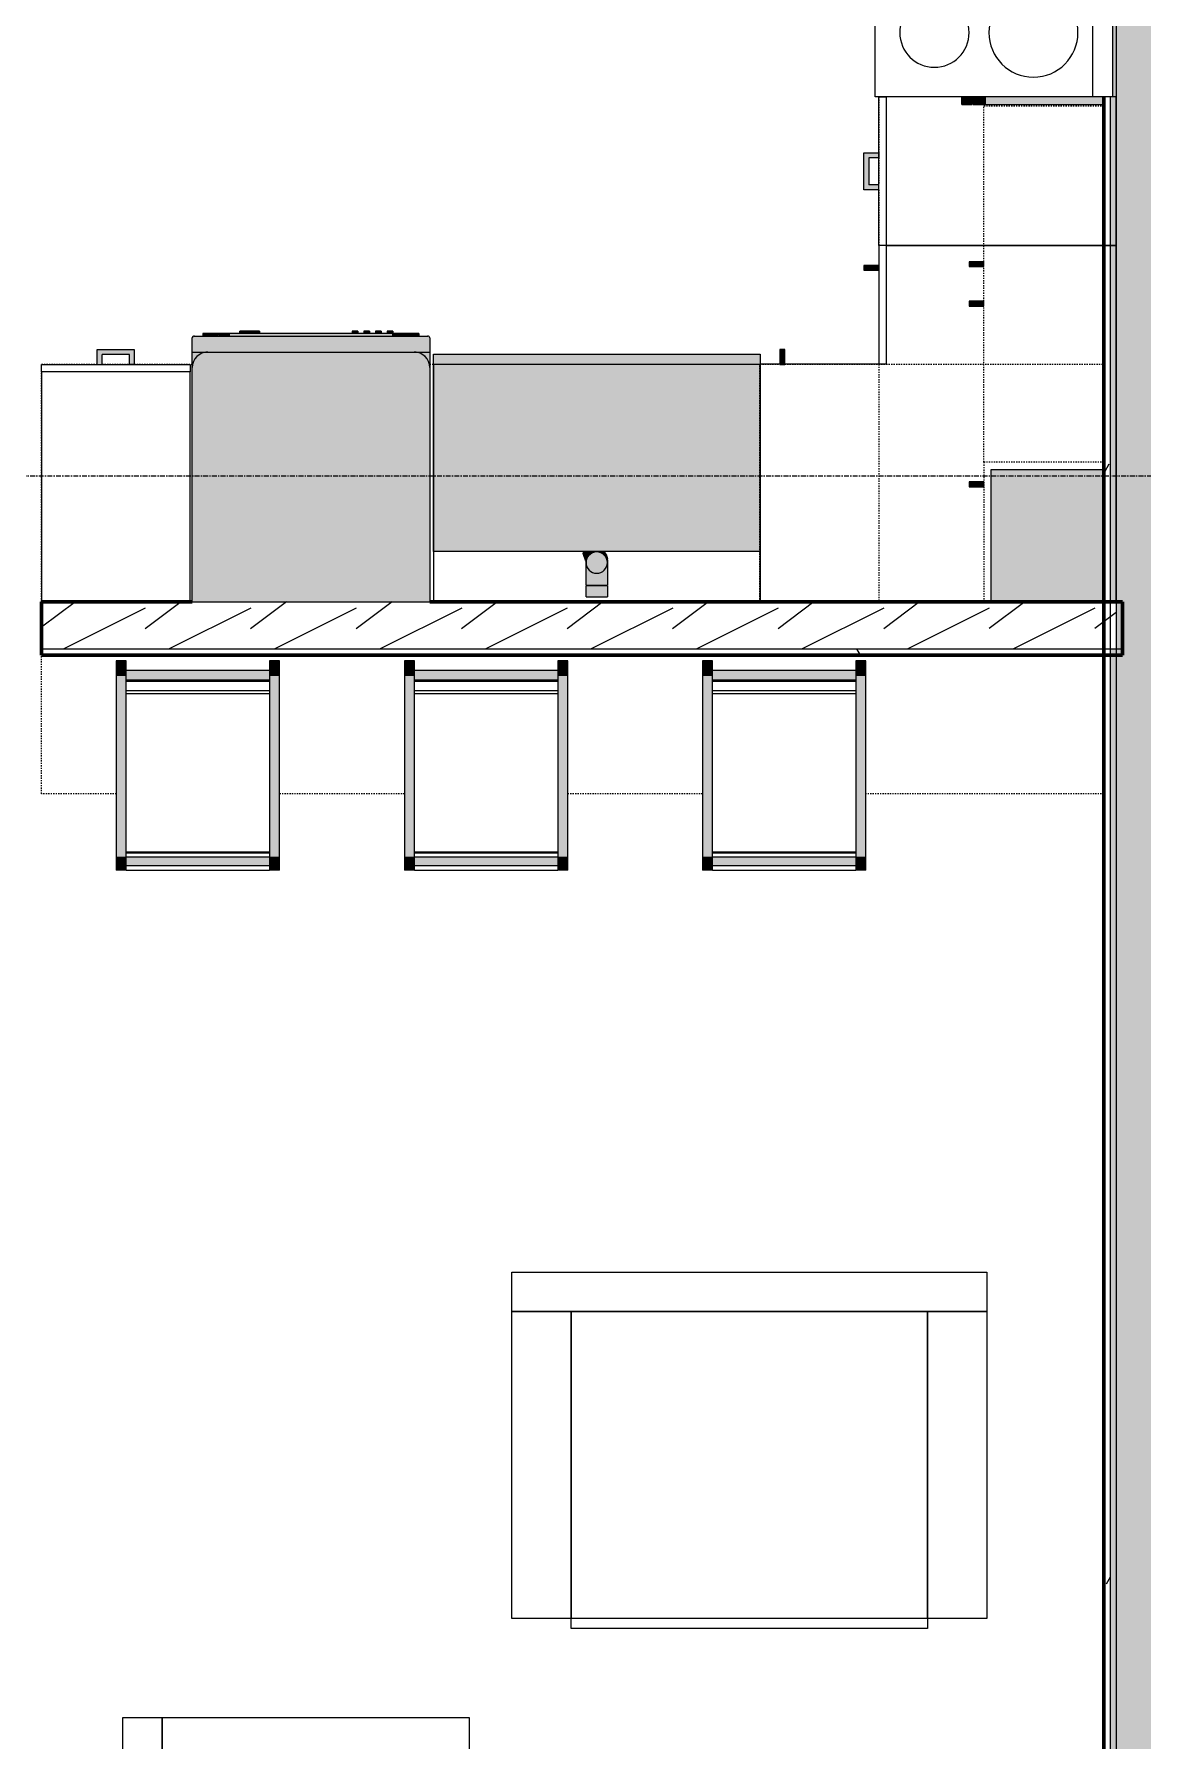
# Model space of a CAD drawing. Header units: inches. Extents: x -4169 to -1846, y 9706 to 12377.
# Drawn here: x -3028.7 to -2916.6, y 11407.4 to 11579.8 of the extents above; entities that cross this region are included whole.
import ezdxf

# ---------------------------------------------------------------- set-up
doc = ezdxf.new("R2010")
doc.units = ezdxf.units.IN
doc.header["$MEASUREMENT"] = 0
doc.linetypes.add('Dash', pattern=[0.25, 0.125, -0.125])
doc.linetypes.add('Grid Line 1_2_', pattern=[0.875, 0.5, -0.125, 0.125, -0.125])
for name, color, linetype, lineweight in [('0-1', 7, 'Continuous', 5), ('0-2', 50, 'Continuous', 18), ('A-GENM-1', 11, 'Continuous', 9), ('A-GENM-2', 250, 'Continuous', 9), ('A-WALL', 113, 'Continuous', 18), ('A-WALL-4', 10, 'Continuous', 60), ('A-WALL-5', 50, 'Continuous', 18), ('A-WALL-PATT-1', 250, 'Continuous', 9), ('A-WALL-PATT-2', 253, 'Continuous', 9), ('A-WALL-PATT-4', 111, 'Continuous', 9), ('I-FURN', 30, 'Continuous', 9), ('I-FURN-1', 250, 'Continuous', 9), ('I-FURN-2', 9, 'Continuous', 9), ('I-WALL-2', 2, 'Continuous', 5), ('I-WALL-3', 2, 'Continuous', 60), ('P-SANR-FIXT-2', 250, 'Continuous', 9), ('P-SANR-FIXT-3', 55, 'Continuous', 9), ('Q-CASE-1', 9, 'Continuous', 9), ('Q-CASE-3', 250, 'Continuous', 9), ('Q-CASE-4', 250, 'Dash', 9), ('Q-CASE-5', 254, 'Continuous', 9), ('Q-CASE-6', 55, 'Continuous', 9), ('Q-CASE-HDLN-1', 250, 'Dash', 9), ('Q-SPCQ-1', 250, 'Continuous', 9), ('Q-SPCQ-2', 55, 'Continuous', 9), ('S-GRID-1', 1, 'Grid Line 1_2_', 9)]:
    doc.layers.add(name, color=color, linetype=linetype, lineweight=lineweight)
pattern_1 = [(0, (0, 0), (20.48, 5.12), [0.845, -14.515, 0.845, -14.515, -81.92]), (0, (0, 0), (20.48, 5.12), [-30.72, 0.845, -29.875, 0.845, -14.515, -35.84]), (0, (0, 0), (20.48, 5.12), [-76.8, 0.845, -9.395, 0.845, -24.755]), (120, (7.68, 2.56), (-14.67405, 15.1762003), [0.845, -14.515, 0.845, -14.515, -81.92]), (120, (7.68, 2.56), (-14.67405, 15.1762003), [-30.72, 0.845, -29.875, 0.845, -14.515, -35.84]), (120, (7.68, 2.56), (-14.67405, 15.1762003), [-76.8, 0.845, -9.395, 0.845, -24.755]), (240, (10.24, 12.8), (-5.80595, -20.2962003), [0.845, -14.515, 0.845, -14.515, -81.92]), (240, (10.24, 12.8), (-5.80595, -20.2962003), [-30.72, 0.845, -29.875, 0.845, -14.515, -35.84]), (240, (10.24, 12.8), (-5.80595, -20.2962003), [-76.8, 0.845, -9.395, 0.845, -24.755])]

# ---------------------------------------------------------------- blocks, each defined once
blk = doc.blocks.new('Couch-Both_Arms-Generic - 1-1372852-ENLARGED RCP - 2ND FLOOR PLAN')
at = {"layer": 'I-FURN'}
for p, q in [((-42, 17.5), (-36, 17.5)), ((-42, -13.5), (-42, 17.5)), ((-36, 18.5), (36, 18.5)), ((-36, -13.5), (-36, 18.5)), ((-36, 17.5), (-36, -13.5)), ((36, 18.5), (36, -13.5)), ((36, 17.5), (42, 17.5)), ((36, -13.5), (36, 17.5)), ((42, 17.5), (42, -13.5)), ((-42, -13.5), (42, -13.5)), ((-36, -13.5), (-42, -13.5)), ((36, -13.5), (-36, -13.5)), ((42, -13.5), (36, -13.5))]:
    blk.add_line(p, q, dxfattribs=at)
at = {"layer": 'I-FURN-1'}
for p, q in [((-42, 17.5), (42, 17.5)), ((-42, -17.5), (-42, 17.5)), ((42, 17.5), (42, -17.5)), ((42, -17.5), (-42, -17.5))]:
    blk.add_line(p, q, dxfattribs=at)
blk = doc.blocks.new('Couch-Both_Arms-Generic - 2-1523460-ENLARGED RCP - 2ND FLOOR PLAN')
at = {"layer": 'I-FURN'}
for p, q in [((-24, 17.5), (-18, 17.5)), ((-24, -13.5), (-24, 17.5)), ((-18, 18.5), (18, 18.5)), ((-18, -13.5), (-18, 18.5)), ((-18, 17.5), (-18, -13.5)), ((18, 18.5), (18, -13.5)), ((18, 17.5), (24, 17.5)), ((18, -13.5), (18, 17.5)), ((24, 17.5), (24, -13.5)), ((-24, -13.5), (24, -13.5)), ((-18, -13.5), (-24, -13.5)), ((18, -13.5), (-18, -13.5)), ((24, -13.5), (18, -13.5))]:
    blk.add_line(p, q, dxfattribs=at)
at = {"layer": 'I-FURN-1'}
for p, q in [((-24, 17.5), (24, 17.5)), ((-24, -17.5), (-24, 17.5)), ((24, 17.5), (24, -17.5)), ((24, -17.5), (-24, -17.5))]:
    blk.add_line(p, q, dxfattribs=at)
blk = doc.blocks.new('OD_CW_Countertop - OD_CW_Countertop-2487816-ENLARGED RCP - 2ND FLOOR PLAN')
at = {"layer": 'Q-CASE-HDLN-1'}
for p, q in [((0.74, 19.38), (6.36, 19.38)), ((0.74, -4.62), (0.74, 19.38)), ((6.86, 19.38), (9.61, 19.38)), ((10.11, 19.38), (15.96, 19.38)), ((39.96, 19.38), (40.34, 19.38)), ((73.34, 19.38), (75.34, 19.38)), ((75.83, 19.38), (108.09, 19.38)), ((0.74, -24), (0.74, -10)), ((8.29, -24), (0.74, -24)), ((37.41, -24), (24.79, -24)), ((67.53, -24), (53.91, -24)), ((108.09, -24), (84.03, -24))]:
    blk.add_line(p, q, dxfattribs=at)
blk = doc.blocks.new('Range - 24_ x 30_-2553768-ENLARGED RCP - 2ND FLOOR PLAN')
at = {"layer": 'Q-SPCQ-1'}
for p, q in [((0, 0), (30, 0)), ((0, -24), (0, 0)), ((30, 0), (30, -24)), ((0, -22), (30, -22)), ((30, -24), (0, -24))]:
    blk.add_line(p, q, dxfattribs=at)
for centre, radius, start, end in [((6.5, -6), 3.5, 360, 180), ((23.5, -6), 3, 0, 180), ((6.5, -6), 3.5, 180, 0), ((23.5, -6), 3, 180, 0), ((6.5, -16), 4.5, 0, 180), ((23.5, -16), 3, 360, 180), ((6.5, -16), 4.5, 180, 0), ((23.5, -16), 3, 180, 0)]:
    blk.add_arc(centre, radius, start, end, dxfattribs=at)
blk = doc.blocks.new('OD_CW_Countertop - OD_CW_Countertop-2603730-ENLARGED RCP - 2ND FLOOR PLAN')
at = {"layer": 'Q-CASE-HDLN-1'}
for p, q in [((0.74, 22.75), (0.74, 0)), ((70.24, 0), (70.24, 22.75)), ((0.74, 0), (10.24, 0)), ((10.73, 0), (13.24, 0)), ((43.24, 0), (48.86, 0)), ((49.36, 0), (52.11, 0)), ((52.61, 0), (60.25, 0)), ((60.74, 0), (70.24, 0))]:
    blk.add_line(p, q, dxfattribs=at)
blk = doc.blocks.new('Dishwasher_15404 - 34_ counter-1372825-ENLARGED RCP - 2ND FLOOR PLAN')
at = {"layer": 'Q-SPCQ-2'}
for points in [[(0, -24), (23.68, -24), (24.08, -23.95), (24.46, -23.79), (24.83, -23.48), (25.07, -23.15), (25.2, -22.77), (25.25, -22.43), (25.25, -1.57), (25.17, -1.1), (24.98, -0.71), (24.74, -0.42), (24.46, -0.21), (24.08, -0.05), (23.68, 0), (0, 0), (0, -15.5)], [(26.68, -24), (26.82, -23.94), (26.87, -23.8), (26.87, -0.15), (26.82, -0.06), (26.68, 0), (25.25, 0), (25.25, -24), (26.59, -24)], [(27.12, -2.61), (27.12, -1.09), (26.87, -1.09), (26.87, -2.61)], [(27.12, -3.81), (27.12, -2.61), (26.87, -2.63), (26.87, -3.81)], [(27.12, -20.19), (27.12, -3.81), (26.87, -3.81), (26.87, -20.19)], [(27.37, -5.81), (27.37, -4.82), (27.12, -4.82), (27.12, -5.81)], [(27.37, -6.79), (27.37, -5.81), (27.12, -5.81), (27.12, -6.79)], [(27.37, -16.74), (27.37, -16.15), (27.12, -16.15), (27.12, -16.74)], [(27.37, -17.92), (27.37, -17.33), (27.12, -17.33), (27.12, -17.92)], [(27.37, -19.1), (27.37, -18.51), (27.12, -18.51), (27.12, -19.1)], [(26.87, -21.39), (27.12, -21.39), (27.12, -20.19), (26.87, -20.19), (26.87, -21.24)], [(27.12, -20.28), (27.37, -20.28), (27.37, -19.69), (27.12, -19.69), (27.12, -20.19)], [(26.87, -22.91), (27.12, -22.91), (27.12, -21.39), (26.87, -21.39)]]:
    blk.add_hatch(color=256, dxfattribs=at).paths.add_polyline_path(points, flags=0)
h = blk.add_hatch(color=256, dxfattribs=at)
h.paths.add_polyline_path([(25.25, -24), (25.25, -22.43), (25.2, -22.83), (24.96, -23.33), (24.74, -23.58), (24.46, -23.79), (24.08, -23.95), (23.68, -24), (25.05, -24)], flags=0)
h.paths.add_polyline_path([(25.25, -1.57), (25.25, 0), (23.68, 0), (24.08, -0.05), (24.46, -0.21), (24.83, -0.52), (25.04, -0.79), (25.22, -1.25)], flags=0)
h = blk.add_hatch(color=256, dxfattribs=at)
h.paths.add_polyline_path([(25.07, -23.15), (25.12, -23.05), (25.13, -22.98)], flags=0)
h.paths.add_polyline_path([(25.2, -22.8), (25.22, -22.75), (25.2, -22.78)], flags=0)
h.paths.add_polyline_path([(25, -0.74), (24.96, -0.67), (24.98, -0.71)], flags=0)
at = {"layer": 'Q-SPCQ-1'}
for p, q in [((0, -24), (0, 0)), ((0, 0), (23.68, 0)), ((23.68, 0), (25.25, 0)), ((25.25, 0), (26.68, 0)), ((25.25, 0), (25.25, -1.57)), ((25.25, -1.57), (25.25, -22.43)), ((26.87, -0.2), (26.87, -23.8)), ((27.12, -1.09), (26.87, -1.09)), ((27.12, -2.61), (27.12, -1.09)), ((27.12, -3.81), (27.12, -2.61)), ((27.12, -20.19), (27.12, -3.81)), ((27.12, -4.82), (27.37, -4.82)), ((27.37, -5.81), (27.37, -4.82)), ((27.37, -6.79), (27.12, -6.79)), ((27.37, -6.79), (27.37, -5.81)), ((27.37, -16.15), (27.12, -16.15)), ((27.37, -16.74), (27.12, -16.74)), ((27.37, -16.74), (27.37, -16.15)), ((27.37, -17.33), (27.12, -17.33)), ((27.37, -17.92), (27.12, -17.92)), ((27.37, -18.51), (27.12, -18.51)), ((27.37, -17.92), (27.37, -17.33)), ((27.37, -19.1), (27.37, -18.51)), ((27.37, -19.1), (27.12, -19.1)), ((27.37, -19.69), (27.12, -19.69)), ((27.12, -21.39), (27.12, -20.19)), ((27.37, -20.28), (27.12, -20.28)), ((27.37, -20.28), (27.37, -19.69)), ((27.12, -22.91), (27.12, -21.39)), ((23.68, -24), (0, -24)), ((25.25, -24), (23.68, -24)), ((25.25, -22.43), (25.25, -24)), ((26.68, -24), (25.25, -24)), ((27.12, -22.91), (26.87, -22.91))]:
    blk.add_line(p, q, dxfattribs=at)
for centre, radius, start, end in [((26.68, -0.2), 0.197, 0, 90), ((23.68, -1.57), 1.57, 0, 90), ((23.68, -1.57), 1.57, 32.077, 42.3359), ((23.68, -1.57), 1.57, 17.8182, 27.5266), ((23.68, -1.57), 1.57, 0, 13.6425), ((26.68, -0.2), 0.197, 15, 75), ((23.68, -22.43), 1.57, 270, 0), ((23.68, -22.43), 1.57, 317.6641, 327.923), ((23.68, -22.43), 1.57, 332.4734, 342.1818), ((23.68, -22.43), 1.57, 346.3575, 0), ((26.68, -23.8), 0.197, 270, 0)]:
    blk.add_arc(centre, radius, start, end, dxfattribs=at)
blk = doc.blocks.new('Bar_Stool_6722_1_ - Bar_Stool_6722_1_-1372833-ENLARGED RCP - 2ND FLOOR PLAN')
at = {"layer": 'I-FURN-2'}
for points in [[(0, -0.46), (0, -0.75), (1, -0.75), (1, 0), (0, 0)], [(15.5, 0), (15.5, -0.75), (16.5, -0.75), (16.5, 0), (16, 0)], [(0, -1.3), (1, -1.3), (1, -0.75), (0, -0.75), (0, -0.94)], [(0, -1.83), (0, -19.69), (1, -19.69), (1, -1.3), (0, -1.3)], [(1, -0.75), (1, -1.3), (15.5, -1.3), (15.5, -0.46), (1, -0.46), (1, -0.75)], [(15.5, -1.3), (16.5, -1.3), (16.5, -0.75), (15.5, -0.75), (15.5, -0.94)], [(15.5, -17.83), (15.5, -19.69), (16.5, -19.69), (16.5, -1.3), (15.5, -1.3), (15.5, -1.83)], [(0, -19.89), (0, -20.14), (1, -20.14), (1, -19.69), (0, -19.69)], [(0, -21.13), (1, -21.13), (1, -20.14), (0, -20.14)], [(1, -20.14), (15.5, -20.13), (15.5, -19.22), (1, -19.22), (1, -19.69)], [(15.5, -19.92), (15.5, -20.14), (16.5, -20.14), (16.5, -19.69), (15.5, -19.7), (15.5, -19.89)], [(15.5, -21.13), (16.5, -21.13), (16.5, -20.14), (15.5, -20.14)]]:
    blk.add_hatch(color=256, dxfattribs=at).paths.add_polyline_path(points, flags=0)
at = {"layer": 'I-FURN-1'}
for p, q in [((0, 0), (0, -0.75)), ((0, 0), (1, 0)), ((1, -0.75), (1, 0)), ((0, -0.75), (0, -1.3)), ((1, -0.75), (0, -0.75)), ((0, -1.3), (0, -19.69)), ((1, -1.3), (0, -1.3)), ((15.5, 0), (1, 0)), ((15.5, -0.46), (1, -0.46)), ((1, -1.3), (1, -0.75)), ((1, -1.3), (15.5, -1.3)), ((1, -19.69), (1, -1.3)), ((15.5, 0), (15.5, -0.75)), ((15.5, 0), (16.5, 0)), ((15.5, -0.75), (15.5, -1.3)), ((16.5, -0.75), (15.5, -0.75)), ((15.5, -1.3), (15.5, -19.69)), ((16.5, -1.3), (15.5, -1.3)), ((16.5, -0.75), (16.5, 0)), ((16.5, -1.3), (16.5, -0.75)), ((16.5, -19.69), (16.5, -1.3)), ((15.5, -1.73), (1, -1.73)), ((15.5, -1.83), (1, -1.83)), ((15.5, -17.83), (1, -17.83)), ((15.5, -18.13), (1, -18.13)), ((1, -19.69), (0, -19.69)), ((0, -19.69), (0, -20.14)), ((0, -20.14), (0, -21.13)), ((1, -20.14), (0, -20.14)), ((15.5, -19.07), (1, -19.07)), ((15.5, -19.22), (1, -19.22)), ((1, -20.14), (1, -19.69)), ((1, -20.14), (15.5, -20.14)), ((1, -21.13), (1, -20.14)), ((15.5, -19.69), (15.5, -20.14)), ((16.5, -19.69), (15.5, -19.69)), ((15.5, -20.14), (15.5, -21.13)), ((16.5, -20.14), (15.5, -20.14)), ((16.5, -20.14), (16.5, -19.69)), ((16.5, -21.13), (16.5, -20.14)), ((0, -21.13), (1, -21.13)), ((15.5, -21.13), (16.5, -21.13))]:
    blk.add_line(p, q, dxfattribs=at)
blk = doc.blocks.new('30quot_MicrowaveVent_11166 - 70cm miele oven-2322592-ENLARGED RCP - 2ND FLOOR PLAN')
at = {"layer": 'Q-CASE-6'}
for points in [[(-14.2, 15.59), (-14.2, 15.39), (-13.45, 15.4), (-13.45, 15.6), (-14.2, 15.6)], [(-14.2, 14.61), (-13.45, 14.61), (-13.45, 15.39), (-14.2, 15.39)], [(-14.2, 13.23), (-13.45, 13.23), (-13.45, 14.49), (-14.2, 14.49)], [(-14.2, 1.25), (-13.45, 1.25), (-13.45, 13.23), (-14.2, 13.23), (-14.2, 4.6)]]:
    blk.add_hatch(color=256, dxfattribs=at).paths.add_polyline_path(points, flags=0)
at = {"layer": 'Q-CASE-3'}
for p, q in [((-14.2, 15.6), (-13.45, 15.6)), ((-14.2, 15.6), (-14.2, 15.39)), ((-13.45, 15.39), (-14.2, 15.39)), ((-14.2, 15.39), (-14.2, 14.61)), ((-14.2, 14.61), (-13.45, 14.61)), ((-14.2, 14.49), (-14.2, 13.23)), ((-13.45, 14.49), (-14.2, 14.49)), ((-14.2, 13.23), (-14.2, 1.25)), ((-14.2, 13.23), (-13.45, 13.23))]:
    blk.add_line(p, q, dxfattribs=at)
blk = doc.blocks.new('300 Series Wall Hung Cabinet_301 - 15_-2216209-ENLARGED RCP - 2ND FLOOR PLAN')
at = {"layer": 'Q-CASE-1'}
for points in [[(6.62, -1.06), (-6.75, -1.06), (-6.75, -12.44), (6.62, -12.44), (6.62, -4.42)], [(-5.01, -13.19), (-5.5, -13.19), (-5.5, -14.69), (-5.01, -14.69)]]:
    blk.add_hatch(color=256, dxfattribs=at).paths.add_polyline_path(points, flags=0)
at = {"layer": 'Q-CASE-3'}
for p, q in [((-6.75, -12.44), (-6.75, -1.06)), ((6.62, -12.44), (-6.75, -12.44)), ((-5.01, -13.19), (-5.5, -13.19)), ((-5.5, -13.19), (-5.5, -14.69)), ((-5.01, -14.69), (-5.01, -13.19)), ((-5.5, -14.69), (-5.01, -14.69))]:
    blk.add_line(p, q, dxfattribs=at)
at = {"layer": 'Q-CASE-4'}
for p, q in [((-7.5, -1.06), (-7.5, -13.19)), ((-7.5, -13.19), (6.62, -13.19))]:
    blk.add_line(p, q, dxfattribs=at)
blk = doc.blocks.new('Base Cabinet 4 Drawer 254 - Base Cabinet 4 Drawer 254 15_-2584595-ENLARGED RCP - 2ND FLOOR PLAN')
at = {"layer": 'Q-CASE-5'}
blk.add_hatch(color=256, dxfattribs=at).paths.add_polyline_path([(-1.14, 24.38), (-1.14, 24), (-0.64, 24), (-0.64, 25), (2.11, 25), (2.11, 24), (2.61, 24), (2.61, 25.5), (-1.14, 25.5), (-1.14, 24.92)], flags=0)
at = {"layer": 'Q-CASE-3'}
for p, q in [((-1.14, 24), (-1.14, 25.5)), ((-1.14, 25.5), (2.61, 25.5)), ((2.11, 25), (-0.64, 25)), ((-0.64, 24), (-0.64, 25)), ((2.11, 24), (2.11, 25)), ((2.61, 25.5), (2.61, 24)), ((-6.76, 24), (8.24, 24)), ((-6.76, 23.25), (-6.76, 24)), ((8.24, 23.25), (-6.76, 23.25)), ((-6.76, 23.25), (-6.76, 0)), ((-1.14, 24), (-0.64, 24)), ((2.61, 24), (2.11, 24)), ((8.24, 24), (8.24, 23.25)), ((8.24, 0), (8.24, 23.25)), ((-6.76, 0), (8.24, 0))]:
    blk.add_line(p, q, dxfattribs=at)
blk = doc.blocks.new('Vanity Cabinet-Double Door - 33_-2318066-ENLARGED RCP - 2ND FLOOR PLAN')
at = {"layer": 'Q-CASE-3'}
for p, q in [((-15.76, 24), (-15.76, 0)), ((17.24, 24), (-15.76, 24)), ((17.24, 0), (17.24, 24)), ((-15.76, 0), (17.24, 0))]:
    blk.add_line(p, q, dxfattribs=at)
blk = doc.blocks.new('Base Cabinet-Single Door - 12_-2208689-ENLARGED RCP - 2ND FLOOR PLAN')
at = {"layer": 'Q-CASE-4'}
for p, q in [((-5.26, -24), (-5.26, 0)), ((-5.26, 0), (6.74, 0)), ((6.74, 0), (6.74, -24)), ((6.74, -24), (-5.26, -24))]:
    blk.add_line(p, q, dxfattribs=at)
blk = doc.blocks.new('Base Cabinet 3 Drawer 230 - Base Cabinet 3 Drawer 230 15_-2603807-ENLARGED RCP - 2ND FLOOR PLAN')
at = {"layer": 'Q-CASE-5'}
blk.add_hatch(color=256, dxfattribs=at).paths.add_polyline_path([(-1.14, 25.5), (-1.14, 24), (-0.64, 24), (-0.64, 25), (2.11, 25), (2.11, 24), (2.61, 24), (2.61, 25.5)], flags=0)
at = {"layer": 'Q-CASE-3'}
for p, q in [((-1.14, 24), (-1.14, 25.5)), ((-1.14, 25.5), (2.61, 25.5)), ((2.11, 25), (-0.64, 25)), ((-0.64, 24), (-0.64, 25)), ((2.11, 24), (2.11, 25)), ((2.61, 25.5), (2.61, 24)), ((-6.76, 24), (8.24, 24)), ((-6.76, 23.25), (-6.76, 24)), ((8.24, 23.25), (-6.76, 23.25)), ((-6.76, 23.25), (-6.76, 0)), ((-1.14, 24), (-0.64, 24)), ((2.61, 24), (2.11, 24)), ((8.24, 24), (8.24, 23.25)), ((8.24, 0), (8.24, 23.25)), ((-6.76, 0), (8.24, 0))]:
    blk.add_line(p, q, dxfattribs=at)
blk = doc.blocks.new('kitchen_faucet_14143 - kitchen_faucet_14143-V67-ENLARGED RCP - 2ND FLOOR PLAN')
at = {"layer": 'A-GENM-1'}
h = blk.add_hatch(color=256, dxfattribs=at)
h.paths.add_polyline_path([(-0.8, 0.82), (-0.7, 0.88), (-0.79, 0.82)], flags=0)
h.paths.add_polyline_path([(-0.52, 1.03), (-0.7, 1.01), (-1.12, 0.64), (-1.09, 0.59), (-1.01, 0.61), (-0.96, 0.66), (-0.52, 1.03)], flags=0)
h = blk.add_hatch(color=256, dxfattribs=at)
h.paths.add_polyline_path([(-0.9, 0.85), (-0.95, 0.83), (-0.92, 0.84)], flags=0)
h.paths.add_polyline_path([(-0.93, 0.85), (-1.02, 0.82), (-1.12, 0.74), (-1.1, 0.69), (-0.93, 0.85)], flags=0)
for points in [[(-0.9, 0.59), (-1.12, 0.57), (-1.12, -0.59), (-0.92, -0.56), (-0.98, -0.44), (-1.06, -0.17), (-1.08, 0.03), (-1.03, 0.32), (-0.91, 0.57)], [(1.08, 0), (1.05, 0.28), (0.94, 0.54), (0.75, 0.78), (0.54, 0.94), (0.28, 1.05), (0, 1.08), (-0.28, 1.05), (-0.54, 0.94), (-0.82, 0.69), (-0.95, 0.51), (-1.06, 0.18), (-1.07, -0.11), (-1, -0.38), (-0.9, -0.59), (-0.77, -0.77), (-0.51, -0.95), (-0.19, -1.06), (0, -1.08), (0.28, -1.05), (0.54, -0.94), (0.77, -0.77), (0.94, -0.54), (1.05, -0.28), (1.07, -0.13)], [(-0.41, 1.03), (-0.47, 1), (-0.95, 0.59), (-0.93, 0.62), (-0.88, 0.66), (-0.41, 1.03)], [(-0.36, 1.03), (-0.37, 1.03), (-0.36, 1.03)], [(-0.33, 1.03), (-0.36, 1.03), (-0.34, 1.03)], [(2.26, 0), (2.26, 1.08), (0, 1.08), (0.32, 1.03), (0.6, 0.89), (0.83, 0.68), (0.94, 0.54), (1.05, 0.28), (1.08, 0), (1, -0.38), (0.87, -0.63), (0.7, -0.82), (0.49, -0.96), (0.25, -1.05), (0.19, -1.08), (2.26, -1.08), (2.26, -0.28)], [(2.34, 1.02), (2.26, 1.01), (2.26, -1.02), (2.34, -1.02), (2.34, 0.99)], [(3.44, -1.08), (3.44, 1.08), (2.34, 1.08), (2.34, -1.08), (2.95, -1.08)], [(-0.52, -1.03), (-0.72, -0.9), (-0.84, -0.79), (-1.02, -0.59), (-1.12, -0.61), (-1.11, -0.68), (-0.65, -1.03), (-0.52, -1.03)], [(-0.21, -1.05), (-0.6, -1.03), (-0.94, -1.02), (-1.12, -0.9), (-1.09, -1.12), (-0.95, -1.21), (-0.39, -1.21), (-0.24, -1.08)], [(-0.53, -1.21), (-1.02, -1.18), (-1.11, -1.14), (-1.12, -1.15), (-1.12, -1.33), (-0.67, -1.33), (-0.6, -1.27)], [(-0.79, -0.96), (-0.84, -0.9), (-1, -0.81), (-0.87, -0.91), (-0.8, -0.96)], [(-0.8, -0.75), (-0.95, -0.62), (-0.92, -0.66), (-0.81, -0.75)], [(-0.89, -0.9), (-0.92, -0.91), (-0.9, -0.92)], [(-0.63, -0.96), (-0.68, -0.9), (-0.82, -0.82), (-0.7, -0.91), (-0.63, -0.96)], [(-0.57, -0.96), (-0.6, -0.93), (-0.77, -0.79), (-0.61, -0.94), (-0.58, -0.96)], [(-0.55, -0.96), (-0.61, -0.9), (-0.73, -0.81), (-0.56, -0.96), (-0.55, -0.96)]]:
    blk.add_hatch(color=256, dxfattribs=at).paths.add_polyline_path(points, flags=0)
h = blk.add_hatch(color=256, dxfattribs=at)
h.paths.add_polyline_path([(-0.74, 0.82), (-0.67, 0.87), (-0.73, 0.83)], flags=0)
h.paths.add_polyline_path([(-0.46, 1.03), (-0.54, 1.01), (-1.01, 0.59), (-0.96, 0.61), (-0.92, 0.66), (-0.47, 1.02)], flags=0)
h = blk.add_hatch(color=256, dxfattribs=at)
h.paths.add_polyline_path([(-0.44, 1.03), (-0.49, 1.01), (-0.44, 1.03)], flags=0)
h.paths.add_polyline_path([(-0.72, 0.82), (-0.96, 0.59), (-0.94, 0.62), (-0.92, 0.65), (-0.73, 0.81)], flags=0)
h = blk.add_hatch(color=256, dxfattribs=at)
h.paths.add_polyline_path([(-0.37, 1.03), (-0.43, 1.01), (-0.38, 1.03)], flags=0)
h.paths.add_polyline_path([(-0.78, 0.74), (-0.93, 0.59), (-0.89, 0.61), (-0.87, 0.65), (-0.82, 0.69)], flags=0)
h = blk.add_hatch(color=256, dxfattribs=at)
h.paths.add_polyline_path([(-0.75, -0.98), (-0.88, -0.9), (-0.9, -0.92), (-0.97, -0.99), (-0.9, -1.02), (-0.79, -1.02), (-0.76, -0.98)], flags=0)
h.paths.add_polyline_path([(-1.05, -1.33), (-1.12, -1.35), (-1.12, -1.39)], flags=0)
h = blk.add_hatch(color=256, dxfattribs=at)
h.paths.add_polyline_path([(-0.46, -1.03), (-0.67, -0.9), (-0.47, -1.03)], flags=0)
h.paths.add_polyline_path([(-0.75, -0.84), (-1, -0.59), (-1, -0.62), (-0.97, -0.66), (-0.76, -0.83)], flags=0)
h = blk.add_hatch(color=256, dxfattribs=at)
h.paths.add_polyline_path([(-0.41, -1.03), (-0.51, -0.95), (-0.49, -0.99), (-0.42, -1.03)], flags=0)
h.paths.add_polyline_path([(-0.76, -0.78), (-0.94, -0.62), (-0.9, -0.66), (-0.77, -0.76)], flags=0)
h = blk.add_hatch(color=256, dxfattribs=at)
h.paths.add_polyline_path([(-0.37, -1.03), (-0.43, -1.01), (-0.37, -1.03)], flags=0)
h.paths.add_polyline_path([(-0.78, -0.74), (-0.93, -0.6), (-0.88, -0.66), (-0.79, -0.74)], flags=0)
at = {"layer": 'A-GENM-2'}
for p, q in [((-1.12, 0.79), (-0.91, 0.84)), ((-1.12, 0.59), (-0.9, 0.59)), ((-0.97, 0.59), (-0.93, 0.64)), ((-0.96, 0.59), (-0.92, 0.63)), ((-0.41, 1.03), (-0.22, 1.08)), ((-0.39, 1.08), (-0.27, 1.05)), ((-0.36, 1.03), (-0.17, 1.08)), ((-0.35, 1.03), (-0.15, 1.08)), ((-0.34, 1.03), (-0.14, 1.08)), ((-0.22, 1.08), (-0.15, 1.06)), ((-0.19, 1.06), (-0.1, 1.08)), ((-0.17, 1.08), (-0.12, 1.07)), ((-0.15, 1.08), (-0.11, 1.07)), ((-0.14, 1.08), (-0.1, 1.07)), ((-0.11, 1.07), (-0.06, 1.08)), ((-0.1, 1.08), (-0.07, 1.07)), ((-0.09, 1.07), (-0.04, 1.08)), ((0, 1.08), (2.26, 1.08)), ((2.26, -1.08), (2.26, 1.08)), ((2.26, 1.02), (2.34, 1.02)), ((2.34, 1.08), (3.44, 1.08)), ((2.34, 1.08), (2.34, -1.08)), ((3.44, -1.08), (3.44, 1.08)), ((-0.9, -0.59), (-1.12, -0.59)), ((-0.69, -1.26), (-1.12, -1.13)), ((-0.93, -1.38), (-1.12, -1.31)), ((-1.12, -1.37), (-0.99, -1.33)), ((-1.1, -1.14), (-1.06, -1.15)), ((-0.99, -0.98), (-0.92, -0.87)), ((-0.78, -1.02), (-0.75, -0.98)), ((-0.69, -1.06), (-0.59, -1.03)), ((-0.22, -1.08), (-0.39, -1.03)), ((-0.26, -1.05), (-0.39, -1.08)), ((-0.17, -1.08), (-0.34, -1.03)), ((-0.15, -1.08), (-0.26, -1.05)), ((-0.14, -1.08), (-0.24, -1.05)), ((-0.15, -1.06), (-0.22, -1.08)), ((-0.1, -1.08), (-0.17, -1.06)), ((-0.11, -1.07), (-0.17, -1.08)), ((-0.1, -1.07), (-0.15, -1.08)), ((-0.09, -1.07), (-0.14, -1.08)), ((-0.08, -1.08), (-0.11, -1.07)), ((-0.08, -1.08), (-0.11, -1.07)), ((-0.08, -1.08), (-0.11, -1.07)), ((-0.08, -1.08), (-0.11, -1.07)), ((-0.08, -1.08), (-0.11, -1.07)), ((-0.08, -1.08), (-0.11, -1.07)), ((-0.06, -1.07), (-0.1, -1.08)), ((-0.06, -1.08), (-0.1, -1.07)), ((-0.04, -1.08), (-0.07, -1.07)), ((2.26, -1.08), (0, -1.08)), ((2.34, -1.02), (2.26, -1.02)), ((3.44, -1.08), (2.34, -1.08))]:
    blk.add_line(p, q, dxfattribs=at)
at = {"layer": 'A-GENM-2', "flags": 128}
for points in [[(-1.12, 0.67), (-0.84, 0.96), (-0.39, 1.08)], [(-1.02, 0.59), (-0.67, 0.96), (-0.49, 1.01)], [(-0.94, 0.59), (-0.57, 0.96), (-0.41, 1)], [(-0.92, 0.65), (-0.61, 0.96), (-0.48, 1)], [(-0.89, 0.66), (-0.59, 0.96), (-0.45, 1)], [(-0.69, 0.86), (-0.6, 0.96), (-0.52, 0.98)], [(-0.59, 0.9), (-0.53, 0.96), (-0.41, 0.99)], [(-0.54, 0.94), (-0.51, 0.96), (-0.43, 0.98)], [(-0.39, -1.08), (-0.89, -0.92), (-1.12, -0.66)], [(-1.12, -0.87), (-0.97, -1), (-0.69, -1.06)], [(-0.51, -0.99), (-0.73, -0.92), (-1.01, -0.59)], [(-0.43, -0.98), (-0.63, -0.92), (-0.93, -0.59)], [(-0.48, -1.21), (-0.52, -1.25), (-0.93, -1.38)], [(-0.51, -0.98), (-0.67, -0.92), (-0.88, -0.68)], [(-0.45, -0.99), (-0.65, -0.92), (-0.86, -0.68)], [(-0.16, -1.06), (-0.24, -1.14), (-0.69, -1.26)], [(-0.61, -0.94), (-0.66, -0.92), (-0.67, -0.91)], [(-0.54, -0.94), (-0.59, -0.92), (-0.66, -0.85)], [(-0.54, -0.94), (-0.58, -0.92), (-0.59, -0.91)]]:
    blk.add_lwpolyline(points, dxfattribs=at)
at = {"layer": 'A-GENM-2'}
for start, end in [(0, 180), (180, 360)]:
    blk.add_arc((0, 0), 1.08, start, end, dxfattribs=at)
blk = doc.blocks.new('Stainless Steel Farmhous Kitchen Sink - Stainless Steel Farmhous Kitchen Sink-2443921-ENLARGED RCP - 2ND FLOOR PLAN')
at = {"layer": 'P-SANR-FIXT-3'}
blk.add_hatch(color=256, dxfattribs=at).paths.add_polyline_path([(-10.94, -22.2), (0, -22.2), (0, -2.25), (-33, -2.25), (-33, -22.2), (-27.82, -22.2)], flags=0)
at = {"layer": 'P-SANR-FIXT-2'}
for p, q in [((-33, -22.2), (-33, -2.25)), ((-33, -2.25), (0, -2.25)), ((0, -2.25), (0, -22.2)), ((0, -22.2), (-33, -22.2))]:
    blk.add_line(p, q, dxfattribs=at)
blk = doc.blocks.new('300 Series Wall Hung Cabinet_302 - 36_ x 36_-V77-ENLARGED RCP - 2ND FLOOR PLAN')
at = {"layer": 'Q-CASE-1'}
for points in [[(-2.25, 13.19), (-1.76, 13.19), (-1.76, 14.69), (-2.25, 14.69)], [(1.75, 14.69), (1.75, 13.19), (2.24, 13.19), (2.24, 14.69)]]:
    blk.add_hatch(color=256, dxfattribs=at).paths.add_polyline_path(points, flags=0)
at = {"layer": 'Q-CASE-3'}
for p, q in [((-1.76, 14.69), (-2.25, 14.69)), ((-2.25, 14.69), (-2.25, 13.19)), ((-1.76, 13.19), (-1.76, 14.69)), ((2.24, 14.69), (1.75, 14.69)), ((1.75, 14.69), (1.75, 13.19)), ((2.24, 13.19), (2.24, 14.69)), ((-2.25, 13.19), (-1.76, 13.19)), ((1.75, 13.19), (2.24, 13.19))]:
    blk.add_line(p, q, dxfattribs=at)
at = {"layer": 'Q-CASE-4'}
for p, q in [((-18, 1.06), (-18, 13.19)), ((-18, 13.19), (18, 13.19)), ((18, 13.19), (18, 1.06))]:
    blk.add_line(p, q, dxfattribs=at)
blk = doc.blocks.new('Base Cabinet Corner 197 - Base Cabinet Corner 197-2569781-ENLARGED RCP - 2ND FLOOR PLAN')
at = {"layer": 'Q-CASE-5'}
for points in [[(0.73, 33.51), (2.23, 33.51), (2.23, 34), (0.73, 34)], [(10.24, 25), (10.24, 24), (10.73, 24), (10.73, 25.5), (10.24, 25.5), (10.24, 25.38)]]:
    blk.add_hatch(color=256, dxfattribs=at).paths.add_polyline_path(points, flags=0)
at = {"layer": 'Q-CASE-3'}
for p, q in [((0.74, 36), (-23.26, 36)), ((-23.26, 36), (-23.26, 0)), ((0.74, 23.25), (0.74, 36)), ((0.74, 24), (0.74, 36)), ((0.73, 34), (0.73, 33.51)), ((2.23, 34), (0.73, 34)), ((0.73, 33.51), (2.23, 33.51)), ((2.23, 33.51), (2.23, 34)), ((10.73, 25.5), (10.24, 25.5)), ((10.24, 25.5), (10.24, 24)), ((10.73, 24), (10.73, 25.5)), ((12.74, 24), (0.74, 24)), ((0.74, 23.25), (0.74, 24)), ((12.74, 23.25), (0.74, 23.25)), ((10.24, 24), (10.73, 24)), ((12.74, 0), (12.74, 24)), ((-23.26, 0), (12.74, 0))]:
    blk.add_line(p, q, dxfattribs=at)
blk = doc.blocks.new('CTR - 1st Phase - Unit Layouts_rvt-1-ENLARGED RCP - 2ND FLOOR PLAN')
at = {"layer": 'A-WALL-PATT-1'}
h = blk.add_hatch(dxfattribs=at)
h.set_pattern_fill('FP_1', color=256, style=0, pattern_type=2)
h.set_pattern_definition(pattern_1)
h.paths.add_polyline_path([(-2920.57, 11517.11), (-2920.57, 11517.74), (-3027.92, 11517.74), (-3027.92, 11517.11), (-2923.93, 11517.11)], flags=0)
at = {"layer": 'A-WALL-PATT-2'}
h = blk.add_hatch(dxfattribs=at)
h.set_pattern_fill('FP_3', color=256, style=0, pattern_type=2)
h.set_pattern_definition([(216.87, (4.265, 10.662), (31.9871619, 21.32545714), [5.331, -47.981]), (206.565, (10.662, 7.464), (-10.662476, -10.6620098), [11.921, -11.921]), (198.435, (10.662, 2.132), (-21.32449365, -10.6625869), [6.744, -26.974])])
h.paths.add_polyline_path([(-2988.7, 11517.74), (-2919.32, 11517.74), (-2919.32, 11522.49), (-3027.92, 11522.49), (-3027.92, 11517.74), (-2991.46, 11517.74)], flags=0)
at = {"layer": 'A-WALL-4'}
for p, q in [((-3027.92, 11517.11), (-3027.92, 11522.49)), ((-3027.92, 11522.49), (-3012.7, 11522.49)), ((-2988.7, 11522.49), (-2918.7, 11522.49)), ((-2918.7, 11522.49), (-2918.7, 11517.11)), ((-2918.7, 11517.11), (-3027.92, 11517.11))]:
    blk.add_line(p, q, dxfattribs=at)
at = {"layer": 'A-WALL-5'}
blk.add_line((-3027.92, 11517.74), (-2918.7, 11517.74), dxfattribs=at)
at = {"layer": '0-2'}
for name, p, rotation in [('OD_CW_Countertop - OD_CW_Countertop-2603730-ENLARGED RCP - 2ND FLOOR PLAN', (-2943.32, 11616.73), 269.9999999999942), ('Range - 24_ x 30_-2553768-ENLARGED RCP - 2ND FLOOR PLAN', (-2943.7, 11573.49), 89.99999999998573), ('Base Cabinet 4 Drawer 254 - Base Cabinet 4 Drawer 254 15_-2584595-ENLARGED RCP - 2ND FLOOR PLAN', (-2919.32, 11565.25), 89.99999999996805), ('30quot_MicrowaveVent_11166 - 70cm miele oven-2322592-ENLARGED RCP - 2ND FLOOR PLAN', (-2919.32, 11586.94), 89.99999999996807), ('300 Series Wall Hung Cabinet_302 - 36_ x 36_-V77-ENLARGED RCP - 2ND FLOOR PLAN', (-2919.51, 11554.61), 89.9999999999676), ('Base Cabinet Corner 197 - Base Cabinet Corner 197-2569781-ENLARGED RCP - 2ND FLOOR PLAN', (-2919.32, 11545.75), 89.99999999997193), ('Dishwasher_15404 - 34_ counter-1372825-ENLARGED RCP - 2ND FLOOR PLAN', (-3012.7, 11522.47), 89.99999999999021), ('Stainless Steel Farmhous Kitchen Sink - Stainless Steel Farmhous Kitchen Sink-2443921-ENLARGED RCP - 2ND FLOOR PLAN', (-2988.32, 11525.32), 180), ('Base Cabinet-Single Door - 12_-2208689-ENLARGED RCP - 2ND FLOOR PLAN', (-2948.59, 11522.49), 180), ('300 Series Wall Hung Cabinet_301 - 15_-2216209-ENLARGED RCP - 2ND FLOOR PLAN', (-2919.51, 11529.11), 269.9999999999677), ('kitchen_faucet_14143 - kitchen_faucet_14143-V67-ENLARGED RCP - 2ND FLOOR PLAN', (-2971.82, 11526.45), 269.9999999999601), ('Bar_Stool_6722_1_ - Bar_Stool_6722_1_-1372833-ENLARGED RCP - 2ND FLOOR PLAN', (-3003.88, 11495.4), 180), ('Bar_Stool_6722_1_ - Bar_Stool_6722_1_-1372833-ENLARGED RCP - 2ND FLOOR PLAN', (-2974.75, 11495.4), 180), ('Bar_Stool_6722_1_ - Bar_Stool_6722_1_-1372833-ENLARGED RCP - 2ND FLOOR PLAN', (-2944.63, 11495.4), 180), ('Couch-Both_Arms-Generic - 2-1523460-ENLARGED RCP - 2ND FLOOR PLAN', (-2956.4, 11437.29), 180), ('Couch-Both_Arms-Generic - 1-1372852-ENLARGED RCP - 2ND FLOOR PLAN', (-3002.22, 11367.79), 269.999999999942)]:
    blk.add_blockref(name, p, dxfattribs=dict(at, rotation=rotation))
for name, p in [('Base Cabinet 3 Drawer 230 - Base Cabinet 3 Drawer 230 15_-2603807-ENLARGED RCP - 2ND FLOOR PLAN', (-3021.16, 11522.47)), ('OD_CW_Countertop - OD_CW_Countertop-2487816-ENLARGED RCP - 2ND FLOOR PLAN', (-3028.66, 11527.11)), ('Vanity Cabinet-Double Door - 33_-2318066-ENLARGED RCP - 2ND FLOOR PLAN', (-2972.56, 11522.47))]:
    blk.add_blockref(name, p, dxfattribs=at)
blk = doc.blocks.new('CTR - 1st Phase - Shell_rvt-1-ENLARGED RCP - 2ND FLOOR PLAN')
at = {"layer": 'S-GRID-1'}
blk.add_line((-1846.46, 11535.19), (-4136.46, 11535.19), dxfattribs=at)

msp = doc.modelspace()

# ---------------------------------------------------------------- hatches: boundary and pattern name
at = {"layer": 'A-WALL-PATT-4'}
h = msp.add_hatch(dxfattribs=at)
h.set_pattern_fill('FP_1', color=256, style=0, pattern_type=2)
h.set_pattern_definition(pattern_1)
h.paths.add_polyline_path([(-2919.95, 11255.64), (-2919.95, 11328.28), (-2920.57, 11328.28), (-2920.57, 11255.64)], flags=0)
h.paths.add_polyline_path([(-2919.95, 11400.28), (-2919.95, 11517.74), (-2920.57, 11517.74), (-2920.57, 11400.28)], flags=0)
h.paths.add_polyline_path([(-2919.95, 11522.49), (-2919.95, 11573.49), (-2920.57, 11573.49), (-2920.57, 11522.49)], flags=0)
h.paths.add_polyline_path([(-2919.95, 11603.49), (-2919.95, 11640.61), (-2920.57, 11640.61), (-2920.57, 11603.49), (-2920.45, 11603.49)], flags=0)
h = msp.add_hatch(dxfattribs=at)
h.set_pattern_fill('FP_2', color=256, style=0, pattern_type=2)
h.set_pattern_definition([(161.57, (0.32, 0.32), (-2.560496185, -0.000537386), [0, -18.214, 2.022, 0]), (18.43, (-0.32, 0.32), (-2.560496185, 0.000537386), [0, -18.214, 2.022, 0]), (108.43, (0.32, 0.32), (1.27922091, -6.400876726), [6.07, -14.166]), (71.57, (-0.32, 0.32), (1.27922091, 6.400876726), [6.07, -14.166])])
h.paths.add_polyline_path([(-2919.32, 11255.64), (-2913.82, 11255.64), (-2913.82, 11377.43), (-2913.95, 11377.43), (-2913.95, 11407.43), (-2913.82, 11407.43), (-2913.82, 11641.24), (-2919.32, 11641.24), (-2919.32, 11274.66)], flags=0)
at = {"layer": 'I-WALL-2'}
h = msp.add_hatch(color=256, dxfattribs=at)
h.paths.add_polyline_path([(-2919.95, 11255.64), (-2919.32, 11255.64), (-2919.32, 11328.28), (-2919.95, 11328.28), (-2919.95, 11274.66)], flags=0)
h.paths.add_polyline_path([(-2919.71, 11400.28), (-2919.32, 11400.28), (-2919.32, 11517.74), (-2919.95, 11517.74), (-2919.95, 11400.28)], flags=0)
h.paths.add_polyline_path([(-2919.95, 11522.49), (-2919.32, 11522.49), (-2919.32, 11641.24), (-2919.95, 11641.24), (-2919.95, 11603.49), (-2919.7, 11603.49), (-2919.7, 11573.49), (-2919.95, 11573.49), (-2919.95, 11544.45)], flags=0)

# ---------------------------------------------------------------- linework, layer by layer
at = {"layer": 'A-WALL'}
for p, q in [((-2919.32, 11641.24), (-2919.32, 11400.28)), ((-2919.95, 11573.49), (-2919.95, 11400.28))]:
    msp.add_line(p, q, dxfattribs=at)
at = {"layer": 'I-WALL-3'}
msp.add_line((-2920.57, 11400.28), (-2920.57, 11573.49), dxfattribs=at)

# ---------------------------------------------------------------- block references
at = {"layer": '0-1'}
for name in ['CTR - 1st Phase - Shell_rvt-1-ENLARGED RCP - 2ND FLOOR PLAN', 'CTR - 1st Phase - Unit Layouts_rvt-1-ENLARGED RCP - 2ND FLOOR PLAN']:
    msp.add_blockref(name, (0, 0), dxfattribs=at)

doc.saveas('drawing.dxf')
